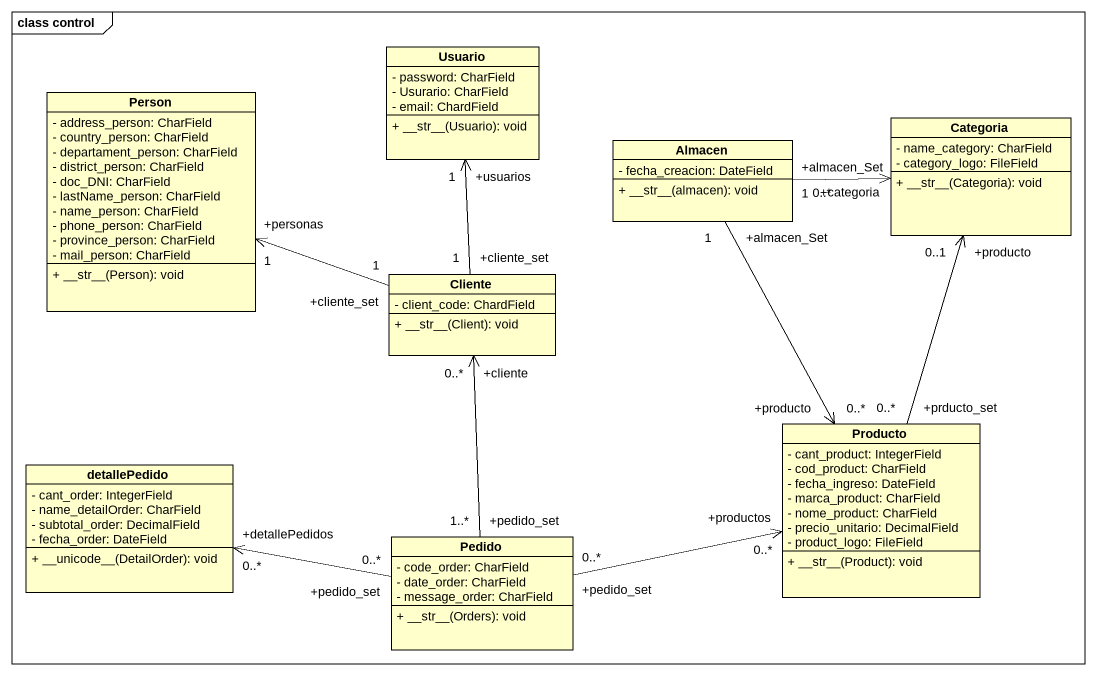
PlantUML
@startuml
mainframe class control
hide circle
hide empty members
skinparam classAttributeIconSize 0
class Usuario {
  - password: CharField
  - Usurario: CharField
  - email: ChardField
  + ~__str~__(Usuario): void
}
class "Person" as Person_ {
  - address_person: CharField
  - country_person: CharField
  - departament_person: CharField
  - district_person: CharField
  - doc_DNI: CharField
  - lastName_person: CharField
  - name_person: CharField
  - phone_person: CharField
  - province_person: CharField
  - mail_person: CharField
  + ~__str~__(Person): void
}
class Almacen {
  - fecha_creacion: DateField
  + ~__str~__(almacen): void
}
class Categoria {
  - name_category: CharField
  - category_logo: FileField
  + ~__str~__(Categoria): void
}
class Cliente {
  - client_code: ChardField
  + ~__str~__(Client): void
}
class detallePedido {
  - cant_order: IntegerField
  - name_detailOrder: CharField
  - subtotal_order: DecimalField
  - fecha_order: DateField
  + ~__unicode~__(DetailOrder): void
}
class Producto {
  - cant_product: IntegerField
  - cod_product: CharField
  - fecha_ingreso: DateField
  - marca_product: CharField
  - nome_product: CharField
  - precio_unitario: DecimalField
  - product_logo: FileField
  + ~__str~__(Product): void
}
class Pedido {
  - code_order: CharField
  - date_order: CharField
  - message_order: CharField
  + ~__str~__(Orders): void
}
Almacen "+almacen_Set\n1" -right-> "+categoria\n0..*" Categoria
Almacen "+almacen_Set\n1" --> "+producto\n0..*" Producto
Cliente "+cliente_set\n1" -up-> "+usuarios\n1" Usuario
Cliente "+cliente_set\n1" -left-> "+personas\n1" Person_
Producto "+prducto_set\n0..*" -up-> "+producto\n0..1" Categoria
Pedido "+pedido_set\n1..*" -up-> "+cliente\n0..*" Cliente
Pedido "+pedido_set\n0..*" -left-> "+detallePedidos\n0..*" detallePedido
Pedido "+pedido_set\n0..*" -right-> "+productos\n0..*" Producto
@enduml
